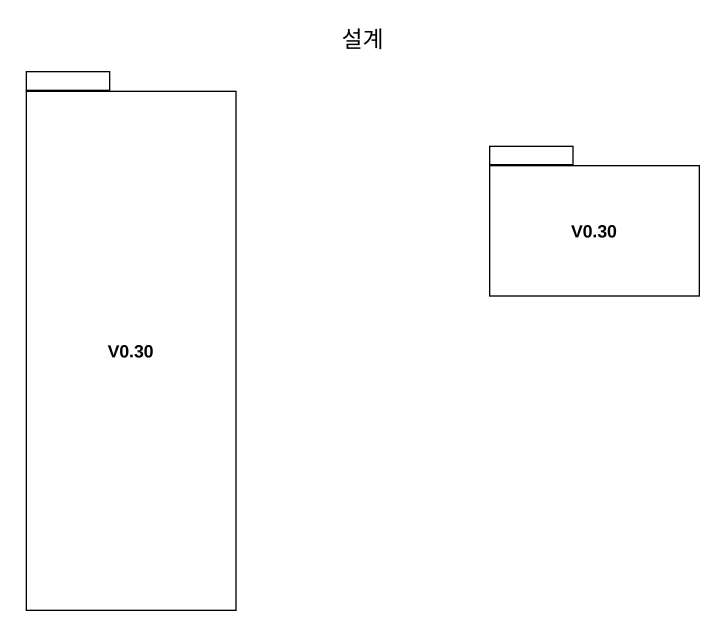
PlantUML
@startuml
title 설계
package "V0.30" as V0_30 {
}
package "V0.30" as V0_30_2 {
}
@enduml
